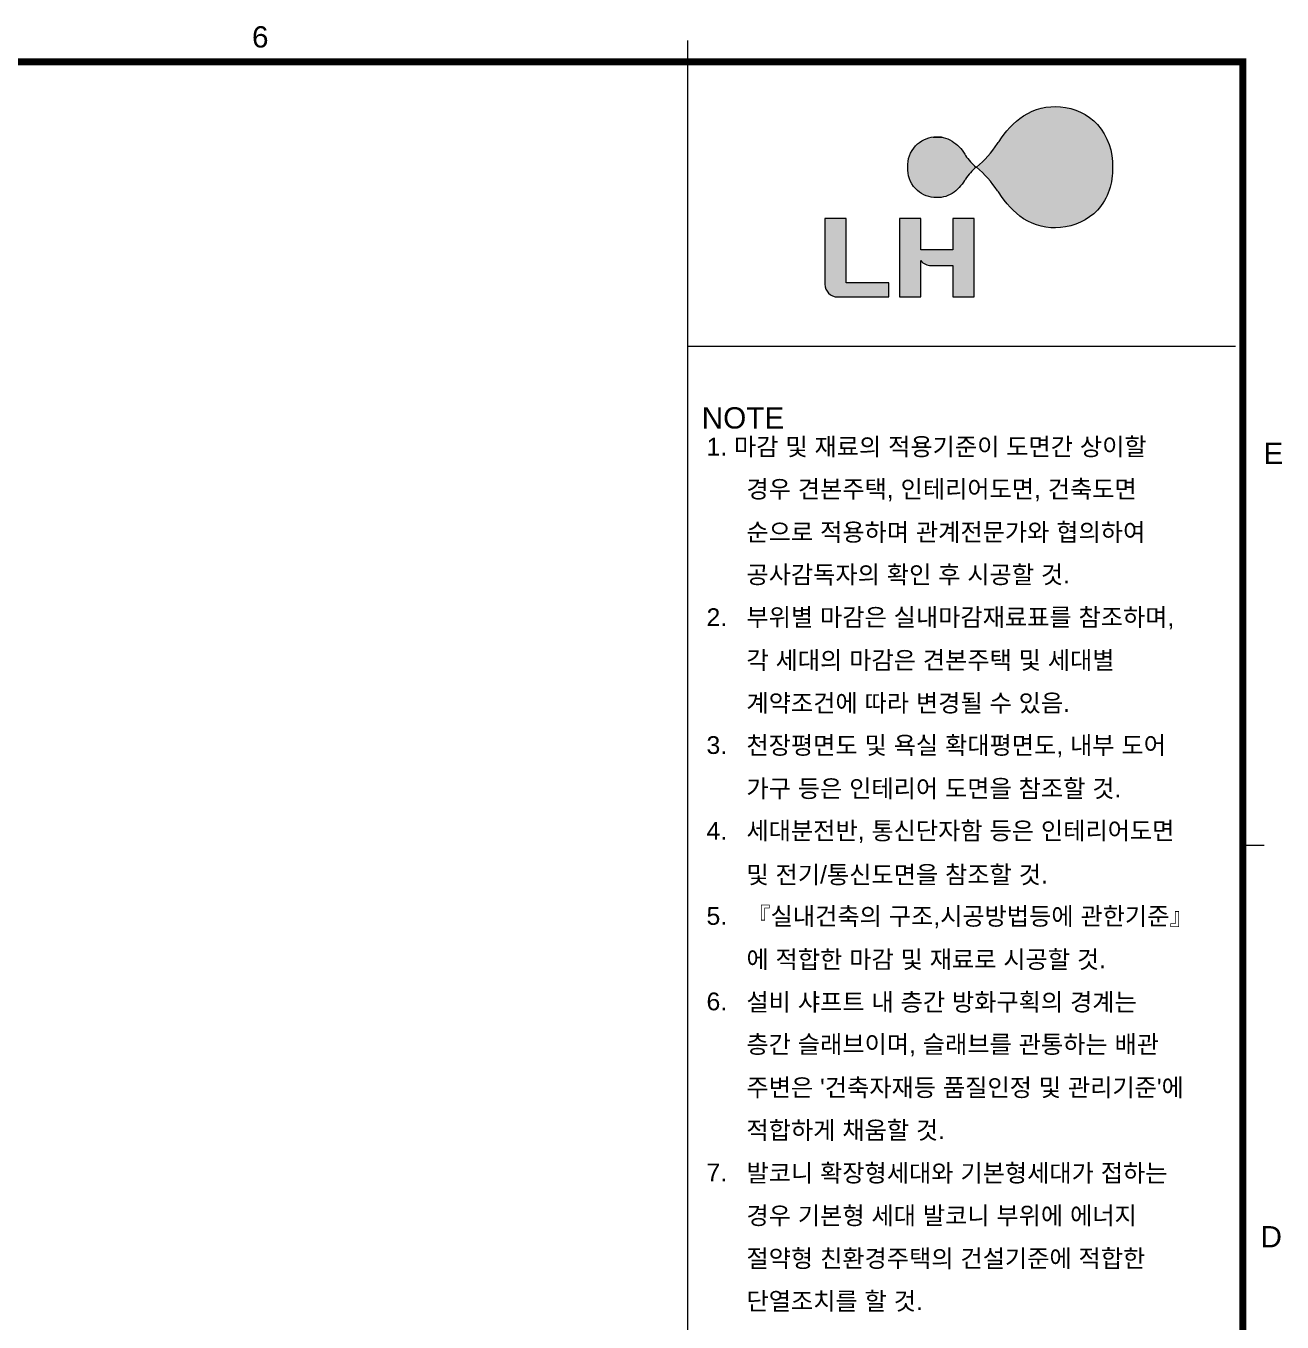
# Model space of a CAD drawing. Header units: millimetres. Extents: x 906 to 41302, y 848 to 28850.
# Drawn here: x 32479 to 41300, y 19749 to 28850 of the extents above; entities that cross this region are included whole.
import ezdxf

# ---------------------------------------------------------------- set-up
doc = ezdxf.new("R2010")
doc.units = ezdxf.units.MM
doc.layers.add('PDF_X-FORM(동탄)$G-BORD-FORM', color=7, linetype='Continuous')
doc.layers.add('PDF_문자', color=7, linetype='Continuous')
doc.styles.add('PDF Arial', font='arial.ttf')

msp = doc.modelspace()

# ---------------------------------------------------------------- linework, layer by layer
at = {"layer": 'PDF_X-FORM(동탄)$G-BORD-FORM', "lineweight": 13}
for points in [[(37124.2, 28748.6), (37124.2, 949.3)], [(40974.5, 26598.1), (37124.2, 26598.1)], [(41024.2, 23098.1), (41174.5, 23098.1)]]:
    msp.add_lwpolyline(points, dxfattribs=at)
at = {"layer": 'PDF_X-FORM(동탄)$G-BORD-FORM', "lineweight": 0, "const_width": 49.7}
msp.add_lwpolyline([(1124.5, 1099.1), (41024.7, 1099.1), (41024.7, 28598.8), (1124.5, 28598.8)], close=True, dxfattribs=at)
at = {"layer": 'PDF_X-FORM(동탄)$G-BORD-FORM', "lineweight": 13}
for points in [[(39302.5, 28023.9, 0.00614), (39312.9, 28038.2, -0.103863), (39484.8, 28219.3, -0.164713), (39743.7, 28282.4, -0.188538), (40004.1, 28158.3, -0.195197), (40109.3, 27858.3, -0.195197), (40004.4, 27557.5, -0.188538), (39743.7, 27434.2, -0.164713), (39484.8, 27496.5, -0.103863), (39313.9, 27678.4, 0.00614), (39302.5, 27692.1, 0.067308), (39154.5, 27858.4, 0.067308)], [(39151.6, 27858.1, 0.071939), (39077.6, 27774.7, 0.064481), (39071, 27765.6, -0.11716), (38983.6, 27674.4, -0.173707), (38855.6, 27645.9, -0.175535), (38726, 27707.6, -0.204267), (38671.9, 27858, -0.204267), (38726.8, 28008.8, -0.175535), (38855.2, 28070.9, -0.173707), (38983, 28041.6, -0.11716), (39071.6, 27950.6, 0.064481), (39077.6, 27941.3, 0.071939)], [(38179.4, 26947.3), (38539.2, 26947.3), (38539.2, 27046.8), (38238.7, 27046.8), (38238.7, 27497.6), (38089.4, 27497.6), (38089.4, 27037.3, 0.414208)], [(38835.6, 27167.4), (38989, 27167.4), (38989, 26947.3), (39139.3, 26947.3), (39139.3, 27497.6), (38989, 27497.6), (38989, 27277.5), (38763.6, 27277.5), (38763.6, 27497.6), (38614.4, 27497.6), (38614.4, 26947.3), (38763.6, 26947.3), (38763.6, 27202.4, 0.232377)]]:
    msp.add_lwpolyline(points, format="xyb", close=True, dxfattribs=at)
at = {"layer": 'PDF_X-FORM(동탄)$G-BORD-FORM', "transparency": 33554559}
for points in [[(39484.3, 28219.4), (39947.9, 28206.7), (39467.4, 28206.7)], [(39497, 28226.8), (39928.8, 28219.4), (39484.3, 28219.4)], [(39928.8, 28219.4), (39484.3, 28219.4), (39947.9, 28206.7)], [(39518.2, 28238.5), (39917.2, 28226.8), (39497, 28226.8)], [(39917.2, 28226.8), (39497, 28226.8), (39928.8, 28219.4)], [(39530.9, 28244.8), (39896, 28238.5), (39518.2, 28238.5)], [(39896, 28238.5), (39518.2, 28238.5), (39917.2, 28226.8)], [(39553.1, 28254.3), (39885.4, 28244.8), (39530.9, 28244.8)], [(39885.4, 28244.8), (39530.9, 28244.8), (39896, 28238.5)], [(39565.8, 28258.6), (39861.1, 28254.3), (39553.1, 28254.3)], [(39861.1, 28254.3), (39553.1, 28254.3), (39885.4, 28244.8)], [(39590.2, 28267), (39850.5, 28258.6), (39565.8, 28258.6)], [(39850.5, 28258.6), (39565.8, 28258.6), (39861.1, 28254.3)], [(39601.8, 28270.2), (39825.1, 28267), (39590.2, 28267)], [(39825.1, 28267), (39590.2, 28267), (39850.5, 28258.6)], [(39627.2, 28276.6), (39815.6, 28270.2), (39601.8, 28270.2)], [(39815.6, 28270.2), (39601.8, 28270.2), (39825.1, 28267)], [(39637.8, 28277.6), (39787, 28276.6), (39627.2, 28276.6)], [(39787, 28276.6), (39627.2, 28276.6), (39815.6, 28270.2)], [(39665.3, 28281.9), (39779.6, 28277.6), (39637.8, 28277.6)], [(39779.6, 28277.6), (39637.8, 28277.6), (39787, 28276.6)], [(39672.7, 28281.9), (39745.7, 28281.9), (39665.3, 28281.9)], [(39745.7, 28281.9), (39665.3, 28281.9), (39779.6, 28277.6)], [(39704.5, 28284), (39742.6, 28281.9), (39672.7, 28281.9)], [(39742.6, 28281.9), (39672.7, 28281.9), (39745.7, 28281.9)], [(39378.5, 28126.3), (40033.6, 28118.9), (39372.1, 28118.9)], [(39407.1, 28154.9), (40029.4, 28126.3), (39378.5, 28126.3)], [(40029.4, 28126.3), (39378.5, 28126.3), (40033.6, 28118.9)], [(39409.2, 28158), (40005, 28154.9), (39407.1, 28154.9)], [(40005, 28154.9), (39407.1, 28154.9), (40029.4, 28126.3)], [(39437.8, 28183.4), (40004, 28158), (39409.2, 28158)], [(40004, 28158), (39409.2, 28158), (40005, 28154.9)], [(39444.1, 28188.7), (39977.5, 28183.4), (39437.8, 28183.4)], [(39977.5, 28183.4), (39437.8, 28183.4), (40004, 28158)], [(39467.4, 28206.7), (39970.1, 28188.7), (39444.1, 28188.7)], [(39970.1, 28188.7), (39444.1, 28188.7), (39977.5, 28183.4)], [(39947.9, 28206.7), (39467.4, 28206.7), (39970.1, 28188.7)], [(38767.8, 28040.6), (39001.7, 28026.8), (38747.7, 28026.8)], [(38772.1, 28043.7), (38982.7, 28040.6), (38767.8, 28040.6)], [(38982.7, 28040.6), (38767.8, 28040.6), (39001.7, 28026.8)], [(38793.2, 28053.3), (38978.4, 28043.7), (38772.1, 28043.7)], [(38978.4, 28043.7), (38772.1, 28043.7), (38982.7, 28040.6)], [(38798.5, 28056.4), (38959.4, 28053.3), (38793.2, 28053.3)], [(38959.4, 28053.3), (38793.2, 28053.3), (38978.4, 28043.7)], [(38819.7, 28062.8), (38953, 28056.4), (38798.5, 28056.4)], [(38953, 28056.4), (38798.5, 28056.4), (38959.4, 28053.3)], [(38826, 28064.9), (38934, 28062.8), (38819.7, 28062.8)], [(38934, 28062.8), (38819.7, 28062.8), (38953, 28056.4)], [(38849.3, 28069.1), (38925.5, 28064.9), (38826, 28064.9)], [(38925.5, 28064.9), (38826, 28064.9), (38934, 28062.8)], [(38854.6, 28070.2), (38908.6, 28069.1), (38849.3, 28069.1)], [(38908.6, 28069.1), (38849.3, 28069.1), (38925.5, 28064.9)], [(38882.1, 28071.3), (38896.9, 28070.2), (38854.6, 28070.2)], [(38896.9, 28070.2), (38854.6, 28070.2), (38908.6, 28069.1)], [(39312.9, 28037.4), (40083.3, 28023.6), (39302.3, 28023.6)], [(39325.6, 28055.4), (40077, 28037.4), (39312.9, 28037.4)], [(40077, 28037.4), (39312.9, 28037.4), (40083.3, 28023.6)], [(39341.4, 28079.7), (40069.6, 28055.4), (39325.6, 28055.4)], [(40069.6, 28055.4), (39325.6, 28055.4), (40077, 28037.4)], [(39351, 28091.4), (40057.9, 28079.7), (39341.4, 28079.7)], [(40057.9, 28079.7), (39341.4, 28079.7), (40069.6, 28055.4)], [(39372.1, 28118.9), (40051.6, 28091.4), (39351, 28091.4)], [(40051.6, 28091.4), (39351, 28091.4), (40057.9, 28079.7)], [(40033.6, 28118.9), (39372.1, 28118.9), (40051.6, 28091.4)], [(38687.4, 27945.3), (39076.9, 27941.1), (38685.3, 27941.1)], [(38689.5, 27950.6), (39073.7, 27945.3), (38687.4, 27945.3)], [(39073.7, 27945.3), (38687.4, 27945.3), (39076.9, 27941.1)], [(38694.8, 27963.3), (39070.5, 27950.6), (38689.5, 27950.6)], [(39070.5, 27950.6), (38689.5, 27950.6), (39073.7, 27945.3)], [(38703.3, 27977.1), (39062, 27963.3), (38694.8, 27963.3)], [(39062, 27963.3), (38694.8, 27963.3), (39070.5, 27950.6)], [(38708.6, 27986.6), (39052.5, 27977.1), (38703.3, 27977.1)], [(39052.5, 27977.1), (38703.3, 27977.1), (39062, 27963.3)], [(38720.2, 28000.3), (39045.1, 27986.6), (38708.6, 27986.6)], [(39045.1, 27986.6), (38708.6, 27986.6), (39052.5, 27977.1)], [(38726.6, 28007.8), (39032.4, 28000.3), (38720.2, 28000.3)], [(39032.4, 28000.3), (38720.2, 28000.3), (39045.1, 27986.6)], [(38742.4, 28022.6), (39025, 28007.8), (38726.6, 28007.8)], [(39025, 28007.8), (38726.6, 28007.8), (39032.4, 28000.3)], [(38747.7, 28026.8), (39009.1, 28022.6), (38742.4, 28022.6)], [(39009.1, 28022.6), (38742.4, 28022.6), (39025, 28007.8)], [(39001.7, 28026.8), (38747.7, 28026.8), (39009.1, 28022.6)], [(39269.5, 27978.1), (40104.5, 27939), (39236.7, 27939)], [(39270.5, 27979.2), (40097.1, 27978.1), (39269.5, 27978.1)], [(40097.1, 27978.1), (39269.5, 27978.1), (40104.5, 27939)], [(39299.1, 28018.3), (40097.1, 27979.2), (39270.5, 27979.2)], [(40097.1, 27979.2), (39270.5, 27979.2), (40097.1, 27978.1)], [(39302.3, 28023.6), (40085.5, 28018.3), (39299.1, 28018.3)], [(40085.5, 28018.3), (39299.1, 28018.3), (40097.1, 27979.2)], [(40083.3, 28023.6), (39302.3, 28023.6), (40085.5, 28018.3)], [(38676.8, 27911.4), (39121.3, 27885), (38672.6, 27885)], [(39121.3, 27885), (38672.6, 27885), (39123.4, 27882.9)], [(38672.6, 27885), (39123.4, 27882.9), (38672.6, 27882.9)], [(39123.4, 27882.9), (38672.6, 27882.9), (39150.9, 27857.5)], [(38672.6, 27882.9), (39150.9, 27857.5), (38672.6, 27857.5)], [(39150.9, 27857.5), (38672.6, 27857.5), (39123.4, 27832.1)], [(38672.6, 27857.5), (39123.4, 27832.1), (38672.6, 27832.1)], [(38684.2, 27937.9), (39098, 27911.4), (38676.8, 27911.4)], [(39099.1, 27911.4), (39099.1, 27911.4), (38676.8, 27911.4)], [(39099.1, 27911.4), (38676.8, 27911.4), (39098, 27911.4)], [(39099.1, 27911.4), (38676.8, 27911.4), (39121.3, 27885)], [(38685.3, 27941.1), (39079, 27937.9), (38684.2, 27937.9)], [(39079, 27937.9), (38684.2, 27937.9), (39098, 27911.4)], [(39076.9, 27941.1), (38685.3, 27941.1), (39079, 27937.9)], [(39195.4, 27895.6), (40108.7, 27857.5), (39154.1, 27857.5)], [(40108.7, 27857.5), (39154.1, 27857.5), (40108.7, 27820.4)], [(39154.1, 27857.5), (40108.7, 27820.4), (39195.4, 27820.4)], [(39198.6, 27898.7), (40108.7, 27895.6), (39195.4, 27895.6)], [(40108.7, 27895.6), (39195.4, 27895.6), (40108.7, 27857.5)], [(39233.5, 27935.8), (40108.7, 27898.7), (39198.6, 27898.7)], [(40108.7, 27898.7), (39198.6, 27898.7), (40108.7, 27895.6)], [(39236.7, 27939), (40104.5, 27935.8), (39233.5, 27935.8)], [(40104.5, 27935.8), (39233.5, 27935.8), (40108.7, 27898.7)], [(40104.5, 27939), (39236.7, 27939), (40104.5, 27935.8)], [(39123.4, 27832.1), (38672.6, 27832.1), (39121.3, 27830)], [(38672.6, 27832.1), (39121.3, 27830), (38672.6, 27830)], [(39121.3, 27830), (38672.6, 27830), (39099.1, 27804.6)], [(38672.6, 27830), (39099.1, 27804.6), (38676.8, 27804.6)], [(39099.1, 27804.6), (38676.8, 27804.6), (39098, 27803.5)], [(38676.8, 27804.6), (39098, 27803.5), (38676.8, 27803.5)], [(39098, 27803.5), (38676.8, 27803.5), (39079, 27777)], [(38676.8, 27803.5), (39079, 27777), (38684.2, 27777)], [(39079, 27777), (38684.2, 27777), (39076.9, 27773.9)], [(38684.2, 27777), (39076.9, 27773.9), (38685.3, 27773.9)], [(39076.9, 27773.9), (38685.3, 27773.9), (39073.7, 27769.6)], [(38685.3, 27773.9), (39073.7, 27769.6), (38687.4, 27769.6)], [(39073.7, 27769.6), (38687.4, 27769.6), (39070.5, 27764.3)], [(38687.4, 27769.6), (39070.5, 27764.3), (38689.5, 27764.3)], [(39070.5, 27764.3), (38689.5, 27764.3), (39062, 27751.6)], [(38689.5, 27764.3), (39062, 27751.6), (38694.8, 27751.6)], [(40108.7, 27820.4), (39195.4, 27820.4), (40108.7, 27817.3)], [(39195.4, 27820.4), (40108.7, 27817.3), (39198.6, 27817.3)], [(40108.7, 27817.3), (39198.6, 27817.3), (40104.5, 27780.2)], [(39198.6, 27817.3), (40104.5, 27780.2), (39233.5, 27780.2)], [(40104.5, 27780.2), (39233.5, 27780.2), (40104.5, 27776)], [(39233.5, 27780.2), (40104.5, 27776), (39236.7, 27776)], [(40104.5, 27776), (39236.7, 27776), (40097.1, 27736.8)], [(39236.7, 27776), (40097.1, 27736.8), (39269.5, 27736.8)], [(39062, 27751.6), (38694.8, 27751.6), (39052.5, 27738.9)], [(38694.8, 27751.6), (39052.5, 27738.9), (38703.3, 27738.9)], [(39052.5, 27738.9), (38703.3, 27738.9), (39045.1, 27728.4)], [(38703.3, 27738.9), (39045.1, 27728.4), (38708.6, 27728.4)], [(39045.1, 27728.4), (38708.6, 27728.4), (39032.4, 27714.6)], [(38708.6, 27728.4), (39032.4, 27714.6), (38720.2, 27714.6)], [(39032.4, 27714.6), (38720.2, 27714.6), (39025, 27707.2)], [(38720.2, 27714.6), (39025, 27707.2), (38726.6, 27707.2)], [(39025, 27707.2), (38726.6, 27707.2), (39009.1, 27693.4)], [(38726.6, 27707.2), (39009.1, 27693.4), (38742.4, 27693.4)], [(39009.1, 27693.4), (38742.4, 27693.4), (39001.7, 27688.1)], [(38742.4, 27693.4), (39001.7, 27688.1), (38747.7, 27688.1)], [(39001.7, 27688.1), (38747.7, 27688.1), (38982.7, 27674.4)], [(38747.7, 27688.1), (38982.7, 27674.4), (38767.8, 27674.4)], [(38982.7, 27674.4), (38767.8, 27674.4), (38978.4, 27672.3)], [(38767.8, 27674.4), (38978.4, 27672.3), (38772.1, 27672.3)], [(38978.4, 27672.3), (38772.1, 27672.3), (38959.4, 27661.7)], [(38772.1, 27672.3), (38959.4, 27661.7), (38793.2, 27661.7)], [(40097.1, 27736.8), (39269.5, 27736.8), (39270.5, 27736.8)], [(39269.5, 27736.8), (40097.1, 27736.8), (40097.1, 27736.8)], [(40097.1, 27736.8), (39270.5, 27736.8), (40085.5, 27697.7)], [(39270.5, 27736.8), (40085.5, 27697.7), (39299.1, 27697.7)], [(40085.5, 27697.7), (39299.1, 27697.7), (40083.3, 27692.4)], [(39299.1, 27697.7), (40083.3, 27692.4), (39302.3, 27692.4)], [(40083.3, 27692.4), (39302.3, 27692.4), (40077, 27677.6)], [(39302.3, 27692.4), (40077, 27677.6), (39312.9, 27677.6)], [(40077, 27677.6), (39312.9, 27677.6), (40069.6, 27659.6)], [(39312.9, 27677.6), (40069.6, 27659.6), (39325.6, 27659.6)], [(38959.4, 27661.7), (38793.2, 27661.7), (38953, 27659.6)], [(38793.2, 27661.7), (38953, 27659.6), (38798.5, 27659.6)], [(38953, 27659.6), (38798.5, 27659.6), (38934, 27652.2)], [(38798.5, 27659.6), (38934, 27652.2), (38819.7, 27652.2)], [(38934, 27652.2), (38819.7, 27652.2), (38925.5, 27650)], [(38819.7, 27652.2), (38925.5, 27650), (38826, 27650)], [(38925.5, 27650), (38826, 27650), (38908.6, 27646.9)], [(38826, 27650), (38908.6, 27646.9), (38849.3, 27646.9)], [(38849.3, 27646.9), (38854.6, 27645.8), (38896.9, 27645.8)], [(38849.3, 27646.9), (38908.6, 27646.9), (38896.9, 27645.8)], [(38854.6, 27645.8), (38896.9, 27645.8), (38882.1, 27643.7)], [(40069.6, 27659.6), (39325.6, 27659.6), (40057.9, 27636.3)], [(39325.6, 27659.6), (40057.9, 27636.3), (39341.4, 27636.3)], [(40057.9, 27636.3), (39341.4, 27636.3), (40051.6, 27623.6)], [(39341.4, 27636.3), (40051.6, 27623.6), (39351, 27623.6)], [(40051.6, 27623.6), (39351, 27623.6), (40033.6, 27596.1)], [(39351, 27623.6), (40033.6, 27596.1), (39372.1, 27596.1)], [(40033.6, 27596.1), (39372.1, 27596.1), (40029.4, 27589.7)], [(39372.1, 27596.1), (40029.4, 27589.7), (39378.5, 27589.7)], [(40029.4, 27589.7), (39378.5, 27589.7), (40005, 27560.1)], [(39378.5, 27589.7), (40005, 27560.1), (39407.1, 27560.1)], [(38238.7, 27497.6), (38089.4, 27497.6), (38238.7, 27046.8)], [(38089.4, 27497.6), (38238.7, 27046.8), (38089.4, 27046.8)], [(38763.6, 27497.6), (38614.4, 27497.6), (38763.6, 27277.5)], [(38614.4, 27497.6), (38763.6, 27277.5), (38614.4, 27277.5)], [(39139.3, 27497.6), (38989, 27497.6), (39139.3, 27277.5)], [(38989, 27497.6), (39139.3, 27277.5), (38989, 27277.5)], [(40005, 27560.1), (39407.1, 27560.1), (40004, 27558)], [(39407.1, 27560.1), (40004, 27558), (39409.2, 27558)], [(40004, 27558), (39409.2, 27558), (39977.5, 27531.5)], [(39409.2, 27558), (39977.5, 27531.5), (39437.8, 27531.5)], [(39977.5, 27531.5), (39437.8, 27531.5), (39970.1, 27526.2)], [(39437.8, 27531.5), (39970.1, 27526.2), (39444.1, 27526.2)], [(39970.1, 27526.2), (39444.1, 27526.2), (39947.9, 27508.2)], [(39444.1, 27526.2), (39947.9, 27508.2), (39467.4, 27508.2)], [(39947.9, 27508.2), (39467.4, 27508.2), (39928.8, 27495.5)], [(39467.4, 27508.2), (39928.8, 27495.5), (39484.3, 27495.5)], [(39928.8, 27495.5), (39484.3, 27495.5), (39917.2, 27488.1)], [(39484.3, 27495.5), (39917.2, 27488.1), (39497, 27488.1)], [(39917.2, 27488.1), (39497, 27488.1), (39896, 27476.5)], [(39497, 27488.1), (39896, 27476.5), (39518.2, 27476.5)], [(39896, 27476.5), (39518.2, 27476.5), (39885.4, 27471.2)], [(39518.2, 27476.5), (39885.4, 27471.2), (39530.9, 27471.2)], [(39885.4, 27471.2), (39530.9, 27471.2), (39861.1, 27460.6)], [(39530.9, 27471.2), (39861.1, 27460.6), (39553.1, 27460.6)], [(39861.1, 27460.6), (39553.1, 27460.6), (39850.5, 27456.4)], [(39553.1, 27460.6), (39850.5, 27456.4), (39565.8, 27456.4)], [(39850.5, 27456.4), (39565.8, 27456.4), (39825.1, 27447.9)], [(39565.8, 27456.4), (39825.1, 27447.9), (39590.2, 27447.9)], [(39825.1, 27447.9), (39590.2, 27447.9), (39815.6, 27445.8)], [(39590.2, 27447.9), (39815.6, 27445.8), (39601.8, 27445.8)], [(39815.6, 27445.8), (39601.8, 27445.8), (39787, 27439.4)], [(39601.8, 27445.8), (39787, 27439.4), (39627.2, 27439.4)], [(39787, 27439.4), (39627.2, 27439.4), (39779.6, 27437.3)], [(39627.2, 27439.4), (39779.6, 27437.3), (39637.8, 27437.3)], [(39779.6, 27437.3), (39637.8, 27437.3), (39745.7, 27433.1)], [(39637.8, 27437.3), (39745.7, 27433.1), (39665.3, 27433.1)], [(39665.3, 27433.1), (39672.7, 27433.1), (39742.6, 27433.1)], [(39665.3, 27433.1), (39745.7, 27433.1), (39742.6, 27433.1)], [(39672.7, 27433.1), (39742.6, 27433.1), (39704.5, 27431)], [(39139.3, 27277.5), (38614.4, 27277.5), (39139.3, 27202.4)], [(38614.4, 27277.5), (39139.3, 27202.4), (38614.4, 27202.4)], [(38763.6, 27202.4), (38614.4, 27202.4), (38763.6, 27189.7)], [(38614.4, 27202.4), (38763.6, 27189.7), (38614.4, 27189.7)], [(38763.6, 27189.7), (38614.4, 27189.7), (38763.6, 26947.3)], [(38614.4, 27189.7), (38763.6, 26947.3), (38614.4, 26947.3)], [(39139.3, 27202.4), (38763.6, 27202.4), (39139.3, 27189.7)], [(38763.6, 27202.4), (39139.3, 27189.7), (38775.2, 27189.7)], [(39139.3, 27189.7), (38775.2, 27189.7), (39139.3, 27180.1)], [(38775.2, 27189.7), (39139.3, 27180.1), (38787.9, 27180.1)], [(39139.3, 27180.1), (38787.9, 27180.1), (39139.3, 27172.7)], [(38787.9, 27180.1), (39139.3, 27172.7), (38802.8, 27172.7)], [(39139.3, 27172.7), (38802.8, 27172.7), (39139.3, 27168.5)], [(38802.8, 27172.7), (39139.3, 27168.5), (38818.6, 27168.5)], [(39139.3, 27168.5), (38818.6, 27168.5), (39139.3, 27167.4)], [(38818.6, 27168.5), (39139.3, 27167.4), (38835.6, 27167.4)], [(39139.3, 27167.4), (38989, 27167.4), (39139.3, 26947.3)], [(38989, 27167.4), (39139.3, 26947.3), (38989, 26947.3)], [(38539.2, 27046.8), (38089.4, 27046.8), (38539.2, 27037.3)], [(38089.4, 27046.8), (38539.2, 27037.3), (38089.4, 27037.3)], [(38539.2, 27037.3), (38089.4, 27037.3), (38539.2, 27019.3)], [(38089.4, 27037.3), (38539.2, 27019.3), (38090.5, 27019.3)], [(38539.2, 27019.3), (38090.5, 27019.3), (38539.2, 27002.3)], [(38090.5, 27019.3), (38539.2, 27002.3), (38095.8, 27002.3)], [(38539.2, 27002.3), (38095.8, 27002.3), (38539.2, 26987.5)], [(38095.8, 27002.3), (38539.2, 26987.5), (38104.3, 26987.5)], [(38539.2, 26987.5), (38104.3, 26987.5), (38539.2, 26973.8)], [(38104.3, 26987.5), (38539.2, 26973.8), (38115.9, 26973.8)], [(38539.2, 26973.8), (38115.9, 26973.8), (38539.2, 26962.1)], [(38115.9, 26973.8), (38539.2, 26962.1), (38128.6, 26962.1)], [(38539.2, 26962.1), (38128.6, 26962.1), (38539.2, 26953.7)], [(38128.6, 26962.1), (38539.2, 26953.7), (38144.5, 26953.7)], [(38539.2, 26953.7), (38144.5, 26953.7), (38539.2, 26948.4)], [(38144.5, 26953.7), (38539.2, 26948.4), (38161.4, 26948.4)], [(38539.2, 26948.4), (38161.4, 26948.4), (38539.2, 26947.3)], [(38161.4, 26948.4), (38539.2, 26947.3), (38179.4, 26947.3)]]:
    msp.add_solid(points, dxfattribs=at)

# ---------------------------------------------------------------- texts
at = {"layer": 'PDF_문자', "attachment_point": 7, "style": 'PDF Arial'}
for s, insert, char_height in [('6', (34066.7, 28696.6), 149.4), ('NOTE', (37224.8, 26021.1), 149.38), ('1. 마감 및 재료의 적용기준이 도면간 상이할', (37258.6, 25820.3), 124.486), ('E', (41170.3, 25773.6), 149.4), ('경우 견본주택, 인테리어도면, 건축도면', (37539.1, 25512.8), 124.486), ('순으로 적용하며 관계전문가와 협의하여', (37539.1, 25220.3), 124.486), ('공사감독자의 확인 후 시공할 것.', (37539.1, 24920.8), 124.486), ('2.', (37258.6, 24636.3), 124.49), ('부위별 마감은 실내마감재료표를 참조하며,', (37539.1, 24613.3), 124.486), ('각 세대의 마감은 견본주택 및 세대별', (37539.1, 24320.7), 124.486), ('계약조건에 따라 변경될 수 있음.', (37539.1, 24020.1), 124.486), ('3.', (37258.6, 23736.5), 124.49), ('천장평면도 및 욕실 확대평면도, 내부 도어', (37539.1, 23713.7), 124.486), ('가구 등은 인테리어 도면을 참조할 것.', (37539.1, 23420), 124.486), ('4.', (37258.6, 23136.6), 124.49), ('세대분전반, 통신단자함 등은 인테리어도면', (37539.1, 23113.6), 124.486), ('및 전기/통신도면을 참조할 것.', (37539.1, 22815.1), 124.486), ('『실내건축의 구조,시공방법등에 관한기준』', (37539.1, 22513.5), 124.486), ('5.', (37258.6, 22536.4), 124.49), ('에 적합한 마감 및 재료로 시공할 것.', (37539.1, 22219.9), 124.486), ('6.', (37258.6, 21936.3), 124.49), ('설비 샤프트 내 층간 방화구획의 경계는', (37539.1, 21920.4), 124.486), ('층간 슬래브이며, 슬래브를 관통하는 배관', (37539.1, 21613.9), 124.486), ("주변은 '건축자재등 품질인정 및 관리기준'에", (37539.1, 21320.3), 124.486), ('적합하게 채움할 것.', (37539.1, 21020.8), 124.486), ('7.', (37258.6, 20737.4), 124.49), ('발코니 확장형세대와 기본형세대가 접하는', (37539.1, 20720.2), 124.486), ('경우 기본형 세대 발코니 부위에 에너지', (37539.1, 20420.7), 124.486), ('D', (41149.1, 20273.4), 149.4), ('절약형 친환경주택의 건설기준에 적합한', (37539.1, 20120.2), 124.486), ('단열조치를 할 것.', (37539.1, 19820.7), 124.49)]:
    msp.add_mtext(s, dxfattribs=dict(at, insert=insert, char_height=char_height))

doc.saveas('drawing.dxf')
